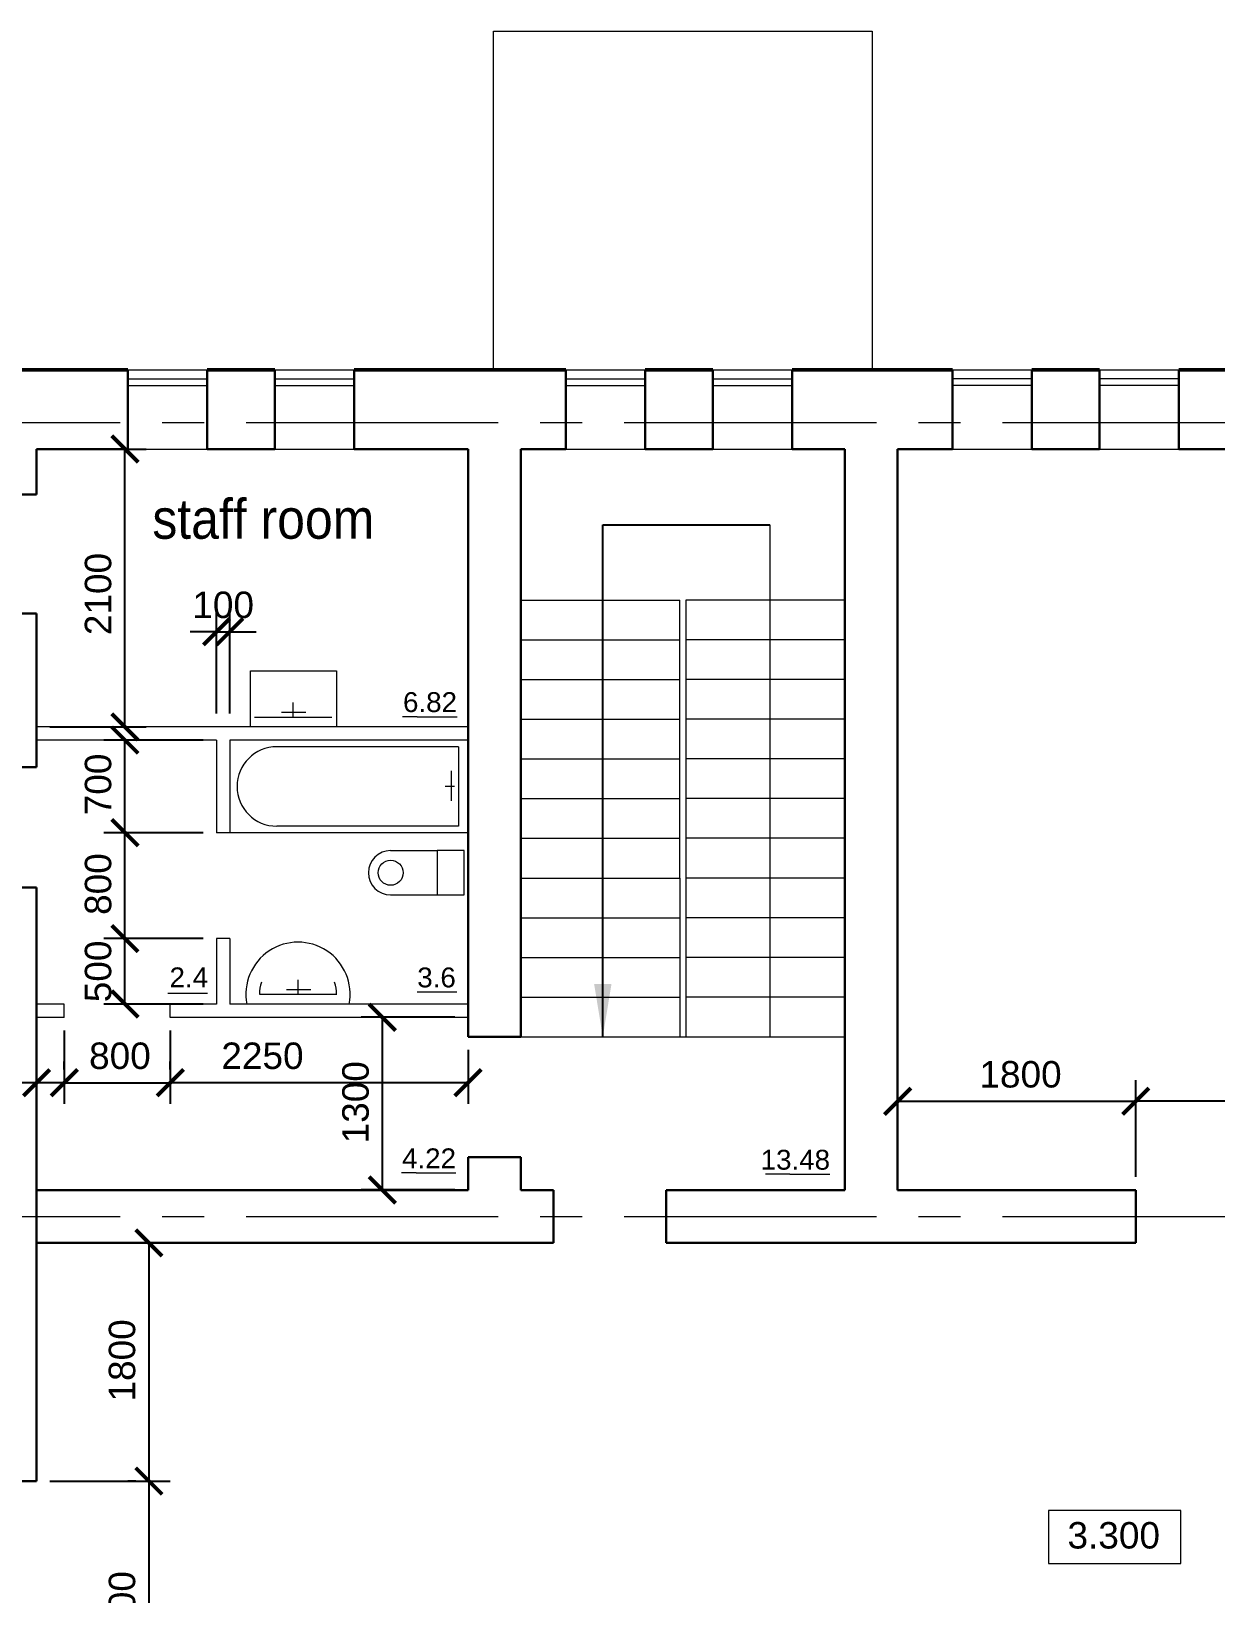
# Model space of a CAD drawing. Header units: millimetres. Extents: x -273 to 3634, y 3015 to 4572.
# Drawn here: x 2996.9 to 3086.4, y 3919.2 to 4037.3 of the extents above; entities that cross this region are included whole.
import ezdxf

# ---------------------------------------------------------------- set-up
doc = ezdxf.new("R2010")
doc.units = ezdxf.units.MM
doc.linetypes.add('CENTER2', pattern=[28.575, 19.05, -3.175, 3.175, -3.175])
doc.layers.add('@', color=250, linetype='Continuous', lineweight=60)
doc.styles.get("Standard").update_dxf_attribs({"font": 'arial.ttf', "height": 2})
doc.dimstyles.new('ISO-25', dxfattribs={"dimtxt": 2, "dimasz": 2, "dimexe": 1.6, "dimexo": 1, "dimgap": 1, "dimtad": 1, "dimdsep": 46, "dimtxsty": 'Standard', "dimblk": 'ARCHTICK', "dimcen": 2, "dimadec": 0, "dimazin": 0, "dimtfac": 1, "dimtmove": 0, "dimatfit": 3, "dimfxl": 1, "dimarcsym": 0})

# ---------------------------------------------------------------- blocks, each defined once
blk = doc.blocks.new('*D767')
at = {"layer": '@', "color": 0, "lineweight": -2, "transparency": 16777216}
blk.add_line((3399.43, 3947.68), (3416.87, 3947.68), dxfattribs=at)
blk.add_arc((3398.43, 3947.68), 16.84, 325.2223, 349.7777, dxfattribs=at)
at = {"layer": '@', "color": 0, "lineweight": 15, "transparency": 16777216}
for points in [[(3414.5, 3944.73), (3415.5, 3944.64), (3415.27, 3947.68)], [(3412.64, 3937.75), (3411.87, 3938.39), (3410.33, 3935.77)]]:
    blk.add_solid(points, dxfattribs=at)
at = {"layer": 'Defpoints', "color": 0, "lineweight": 15, "transparency": 16777216}
for p in [(2927.44, 3947.68), (3374.41, 3947.68), (3398.43, 3947.68), (3413.01, 3939.26), (3497.76, 3848.35)]:
    blk.add_point(p, dxfattribs=at)
at = {"layer": '@', "color": 0, "lineweight": 15, "transparency": 16777216, "insert": (3412.44, 3942.86), "char_height": 2, "attachment_point": 5, "rotation": 71.0262}
blk.add_mtext('45°', dxfattribs=at)
blk = doc.blocks.new('_ArchTick')
at = {"color": 0, "linetype": 'ByBlock', "lineweight": 15, "const_width": 0.15}
blk.add_lwpolyline([(-0.5, -0.5), (0.5, 0.5)], dxfattribs=at)
blk = doc.blocks.new('*D771')
at = {"layer": '@', "color": 0, "lineweight": -2, "transparency": 16777216}
for p, q in [((2998.43, 3945.68), (3007.42, 3945.68)), ((3005.82, 3945.68), (3005.82, 3927.68)), ((3004.82, 3927.68), (3004.22, 3927.68))]:
    blk.add_line(p, q, dxfattribs=at)
at = {"layer": 'Defpoints', "color": 0, "lineweight": 15, "transparency": 16777216}
for p in [(2997.43, 3945.68), (3005.82, 3927.68), (3005.82, 3927.68)]:
    blk.add_point(p, dxfattribs=at)
at = {"layer": '@', "color": 0, "lineweight": -2, "transparency": 16777216, "xscale": 2, "yscale": 2, "zscale": 2}
for p, rotation in [((3005.82, 3945.68), 90), ((3005.82, 3927.68), 270)]:
    blk.add_blockref('_ArchTick', p, dxfattribs=dict(at, rotation=rotation))
at = {"layer": '@', "color": 0, "lineweight": 15, "transparency": 16777216, "insert": (3003.8, 3936.8), "char_height": 2, "attachment_point": 5, "rotation": 90}
blk.add_mtext('1800', dxfattribs=at)
blk = doc.blocks.new('*D779')
at = {"layer": '@', "color": 0, "lineweight": -2, "transparency": 16777216}
for p, q in [((2998.33, 3927.68), (3007.42, 3927.68)), ((3005.82, 3927.68), (3005.82, 3907.68)), ((3004.82, 3907.68), (3004.22, 3907.68))]:
    blk.add_line(p, q, dxfattribs=at)
at = {"layer": 'Defpoints', "color": 0, "lineweight": 15, "transparency": 16777216}
for p in [(2997.33, 3927.68), (3005.82, 3907.68), (3005.82, 3907.68)]:
    blk.add_point(p, dxfattribs=at)
at = {"layer": '@', "color": 0, "lineweight": -2, "transparency": 16777216, "xscale": 2, "yscale": 2, "zscale": 2}
for p, rotation in [((3005.82, 3927.68), 90), ((3005.82, 3907.68), 270)]:
    blk.add_blockref('_ArchTick', p, dxfattribs=dict(at, rotation=rotation))
at = {"layer": '@', "color": 0, "lineweight": 15, "transparency": 16777216, "insert": (3003.8, 3917.77), "char_height": 2, "attachment_point": 5, "rotation": 90}
blk.add_mtext('2000', dxfattribs=at)
blk = doc.blocks.new('*D781')
at = {"layer": '@', "color": 0, "lineweight": -2, "transparency": 16777216}
for p, q in [((2997.33, 3961.73), (2997.33, 3956.19)), ((2999.43, 3958.79), (2999.43, 3959.39)), ((2997.33, 3957.79), (2988.88, 3957.79)), ((2999.43, 3957.79), (2997.33, 3957.79))]:
    blk.add_line(p, q, dxfattribs=at)
at = {"layer": 'Defpoints', "color": 0, "lineweight": 15, "transparency": 16777216}
for p in [(2997.33, 3962.73), (2999.43, 3957.79), (2999.43, 3957.79)]:
    blk.add_point(p, dxfattribs=at)
at = {"layer": '@', "color": 0, "lineweight": -2, "transparency": 16777216, "xscale": 2, "yscale": 2, "zscale": 2, "rotation": 180}
blk.add_blockref('_ArchTick', (2997.33, 3957.79), dxfattribs=at)
at = {"layer": '@', "color": 0, "lineweight": -2, "transparency": 16777216, "xscale": 2, "yscale": 2, "zscale": 2}
blk.add_blockref('_ArchTick', (2999.43, 3957.79), dxfattribs=at)
at = {"layer": '@', "color": 0, "lineweight": 15, "transparency": 16777216, "insert": (2992.11, 3959.81), "char_height": 2, "attachment_point": 5}
blk.add_mtext('200', dxfattribs=at)
blk = doc.blocks.new('*D794')
at = {"layer": '@', "color": 0, "lineweight": -2, "transparency": 16777216}
for p, q in [((3003.01, 3976.68), (3002.41, 3976.68)), ((3004.01, 3968.68), (3004.01, 3976.68)), ((3009.93, 3968.68), (3002.41, 3968.68))]:
    blk.add_line(p, q, dxfattribs=at)
at = {"layer": 'Defpoints', "color": 0, "lineweight": 15, "transparency": 16777216}
for p in [(3004.01, 3976.68), (3004.01, 3976.68), (3010.93, 3968.68)]:
    blk.add_point(p, dxfattribs=at)
at = {"layer": '@', "color": 0, "lineweight": -2, "transparency": 16777216, "xscale": 2, "yscale": 2, "zscale": 2}
for p, rotation in [((3004.01, 3976.68), 90), ((3004.01, 3968.68), 270)]:
    blk.add_blockref('_ArchTick', p, dxfattribs=dict(at, rotation=rotation))
at = {"layer": '@', "color": 0, "lineweight": 15, "transparency": 16777216, "insert": (3001.99, 3972.8), "char_height": 2, "attachment_point": 5, "rotation": 90}
blk.add_mtext('800', dxfattribs=at)
blk = doc.blocks.new('*D795')
at = {"layer": '@', "color": 0, "lineweight": -2, "transparency": 16777216}
for p, q in [((3009.93, 3983.68), (3002.41, 3983.68)), ((3004.01, 3976.68), (3004.01, 3983.68)), ((3009.93, 3976.68), (3002.41, 3976.68))]:
    blk.add_line(p, q, dxfattribs=at)
at = {"layer": 'Defpoints', "color": 0, "lineweight": 15, "transparency": 16777216}
for p in [(3004.01, 3983.68), (3010.93, 3983.68), (3010.93, 3976.68)]:
    blk.add_point(p, dxfattribs=at)
at = {"layer": '@', "color": 0, "lineweight": -2, "transparency": 16777216, "xscale": 2, "yscale": 2, "zscale": 2}
for p, rotation in [((3004.01, 3983.68), 90), ((3004.01, 3976.68), 270)]:
    blk.add_blockref('_ArchTick', p, dxfattribs=dict(at, rotation=rotation))
at = {"layer": '@', "color": 0, "lineweight": 15, "transparency": 16777216, "insert": (3001.99, 3980.33), "char_height": 2, "attachment_point": 5, "rotation": 90}
blk.add_mtext('700', dxfattribs=at)
blk = doc.blocks.new('*D796')
at = {"layer": '@', "color": 0, "lineweight": -2, "transparency": 16777216}
for p, q in [((3007.43, 3961.73), (3007.43, 3956.19)), ((3029.93, 3960.26), (3029.93, 3956.19)), ((3029.93, 3957.79), (3007.43, 3957.79))]:
    blk.add_line(p, q, dxfattribs=at)
at = {"layer": 'Defpoints', "color": 0, "lineweight": 15, "transparency": 16777216}
for p in [(3007.43, 3962.73), (3029.93, 3961.26), (3007.43, 3957.79)]:
    blk.add_point(p, dxfattribs=at)
at = {"layer": '@', "color": 0, "lineweight": -2, "transparency": 16777216, "xscale": 2, "yscale": 2, "zscale": 2, "rotation": 180}
blk.add_blockref('_ArchTick', (3007.43, 3957.79), dxfattribs=at)
at = {"layer": '@', "color": 0, "lineweight": -2, "transparency": 16777216, "xscale": 2, "yscale": 2, "zscale": 2}
blk.add_blockref('_ArchTick', (3029.93, 3957.79), dxfattribs=at)
at = {"layer": '@', "color": 0, "lineweight": 15, "transparency": 16777216, "insert": (3014.4, 3959.81), "char_height": 2, "attachment_point": 5}
blk.add_mtext('2250', dxfattribs=at)
blk = doc.blocks.new('*D797')
at = {"layer": '@', "color": 0, "lineweight": -2, "transparency": 16777216}
for p, q in [((3028.93, 3962.73), (3021.86, 3962.73)), ((3023.46, 3949.68), (3023.46, 3962.73)), ((3028.93, 3949.68), (3021.86, 3949.68))]:
    blk.add_line(p, q, dxfattribs=at)
at = {"layer": 'Defpoints', "color": 0, "lineweight": 15, "transparency": 16777216}
for p in [(3023.46, 3962.73), (3029.93, 3962.73), (3029.93, 3949.68)]:
    blk.add_point(p, dxfattribs=at)
at = {"layer": '@', "color": 0, "lineweight": -2, "transparency": 16777216, "xscale": 2, "yscale": 2, "zscale": 2}
for p, rotation in [((3023.46, 3962.73), 90), ((3023.46, 3949.68), 270)]:
    blk.add_blockref('_ArchTick', p, dxfattribs=dict(at, rotation=rotation))
at = {"layer": '@', "color": 0, "lineweight": 15, "transparency": 16777216, "insert": (3021.44, 3956.31), "char_height": 2, "attachment_point": 5, "rotation": 90}
blk.add_mtext('1300', dxfattribs=at)
blk = doc.blocks.new('*D798')
at = {"layer": '@', "color": 0, "lineweight": -2, "transparency": 16777216}
for p, q in [((2999.43, 3961.73), (2999.43, 3956.19)), ((3007.43, 3958.79), (3007.43, 3959.39)), ((2999.43, 3957.79), (3007.43, 3957.79))]:
    blk.add_line(p, q, dxfattribs=at)
at = {"layer": 'Defpoints', "color": 0, "lineweight": 15, "transparency": 16777216}
for p in [(2999.43, 3962.73), (3007.43, 3957.79), (3007.43, 3957.79)]:
    blk.add_point(p, dxfattribs=at)
at = {"layer": '@', "color": 0, "lineweight": -2, "transparency": 16777216, "xscale": 2, "yscale": 2, "zscale": 2, "rotation": 180}
blk.add_blockref('_ArchTick', (2999.43, 3957.79), dxfattribs=at)
at = {"layer": '@', "color": 0, "lineweight": -2, "transparency": 16777216, "xscale": 2, "yscale": 2, "zscale": 2}
blk.add_blockref('_ArchTick', (3007.43, 3957.79), dxfattribs=at)
at = {"layer": '@', "color": 0, "lineweight": 15, "transparency": 16777216, "insert": (3003.63, 3959.81), "char_height": 2, "attachment_point": 5}
blk.add_mtext('800', dxfattribs=at)
blk = doc.blocks.new('*D824')
at = {"layer": '@', "color": 0, "lineweight": -2, "transparency": 16777216}
for p, q in [((3003.01, 3968.68), (3002.41, 3968.68)), ((3004.01, 3963.73), (3004.01, 3968.68)), ((3009.93, 3963.73), (3002.41, 3963.73))]:
    blk.add_line(p, q, dxfattribs=at)
at = {"layer": 'Defpoints', "color": 0, "lineweight": 15, "transparency": 16777216}
for p in [(3004.01, 3968.68), (3004.01, 3968.68), (3010.93, 3963.73)]:
    blk.add_point(p, dxfattribs=at)
at = {"layer": '@', "color": 0, "lineweight": -2, "transparency": 16777216, "xscale": 2, "yscale": 2, "zscale": 2}
for p, rotation in [((3004.01, 3968.68), 90), ((3004.01, 3963.73), 270)]:
    blk.add_blockref('_ArchTick', p, dxfattribs=dict(at, rotation=rotation))
at = {"layer": '@', "color": 0, "lineweight": 15, "transparency": 16777216, "insert": (3001.99, 3966.2), "char_height": 2, "attachment_point": 5, "rotation": 90}
blk.add_mtext('500', dxfattribs=at)
blk = doc.blocks.new('*D825')
at = {"layer": '@', "color": 0, "lineweight": -2, "transparency": 16777216}
for p, q in [((2998.33, 4005.68), (3005.61, 4005.68)), ((3004.01, 3984.68), (3004.01, 4005.68)), ((2998.33, 3984.68), (3005.61, 3984.68))]:
    blk.add_line(p, q, dxfattribs=at)
at = {"layer": 'Defpoints', "color": 0, "lineweight": 15, "transparency": 16777216}
for p in [(2997.33, 4005.68), (3004.01, 4005.68), (2997.33, 3984.68)]:
    blk.add_point(p, dxfattribs=at)
at = {"layer": '@', "color": 0, "lineweight": -2, "transparency": 16777216, "xscale": 2, "yscale": 2, "zscale": 2}
for p, rotation in [((3004.01, 4005.68), 90), ((3004.01, 3984.68), 270)]:
    blk.add_blockref('_ArchTick', p, dxfattribs=dict(at, rotation=rotation))
at = {"layer": '@', "color": 0, "lineweight": 15, "transparency": 16777216, "insert": (3001.99, 3994.72), "char_height": 2, "attachment_point": 5, "rotation": 90}
blk.add_mtext('2100', dxfattribs=at)
blk = doc.blocks.new('*D826')
at = {"layer": '@', "color": 0, "lineweight": -2, "transparency": 16777216}
for p, q in [((3010.93, 3985.68), (3010.93, 3993.47)), ((3011.93, 3985.68), (3011.93, 3993.47)), ((3010.93, 3991.87), (3008.93, 3991.87)), ((3010.93, 3991.87), (3011.93, 3991.87)), ((3011.93, 3991.87), (3013.93, 3991.87))]:
    blk.add_line(p, q, dxfattribs=at)
at = {"layer": 'Defpoints', "color": 0, "lineweight": 15, "transparency": 16777216}
for p in [(3011.93, 3991.87), (3010.93, 3984.68), (3011.93, 3984.68)]:
    blk.add_point(p, dxfattribs=at)
at = {"layer": '@', "color": 0, "lineweight": -2, "transparency": 16777216, "xscale": 2, "yscale": 2, "zscale": 2}
blk.add_blockref('_ArchTick', (3010.93, 3991.87), dxfattribs=at)
at = {"layer": '@', "color": 0, "lineweight": -2, "transparency": 16777216, "xscale": 2, "yscale": 2, "zscale": 2, "rotation": 180}
blk.add_blockref('_ArchTick', (3011.93, 3991.87), dxfattribs=at)
at = {"layer": '@', "color": 0, "lineweight": 15, "transparency": 16777216, "insert": (3011.43, 3993.89), "char_height": 2, "attachment_point": 5}
blk.add_mtext('100', dxfattribs=at)
blk = doc.blocks.new('*D827')
at = {"layer": '@', "color": 0, "lineweight": -2, "transparency": 16777216}
for p, q in [((3062.38, 3950.68), (3062.38, 3957.98)), ((3080.38, 3950.68), (3080.38, 3957.98)), ((3062.38, 3956.38), (3080.38, 3956.38))]:
    blk.add_line(p, q, dxfattribs=at)
at = {"layer": 'Defpoints', "color": 0, "lineweight": 15, "transparency": 16777216}
for p in [(3080.38, 3956.38), (3062.38, 3949.68), (3080.38, 3949.68)]:
    blk.add_point(p, dxfattribs=at)
at = {"layer": '@', "color": 0, "lineweight": -2, "transparency": 16777216, "xscale": 2, "yscale": 2, "zscale": 2, "rotation": 180}
blk.add_blockref('_ArchTick', (3062.38, 3956.38), dxfattribs=at)
at = {"layer": '@', "color": 0, "lineweight": -2, "transparency": 16777216, "xscale": 2, "yscale": 2, "zscale": 2}
blk.add_blockref('_ArchTick', (3080.38, 3956.38), dxfattribs=at)
at = {"layer": '@', "color": 0, "lineweight": 15, "transparency": 16777216, "insert": (3071.67, 3958.41), "char_height": 2, "attachment_point": 5}
blk.add_mtext('1800', dxfattribs=at)
blk = doc.blocks.new('*D904')
at = {"layer": '@', "color": 0, "lineweight": -2, "transparency": 16777216}
for p, q in [((3080.38, 3957.38), (3080.38, 3957.98)), ((3100.38, 3950.68), (3100.38, 3957.98)), ((3100.38, 3956.38), (3080.38, 3956.38))]:
    blk.add_line(p, q, dxfattribs=at)
at = {"layer": 'Defpoints', "color": 0, "lineweight": 15, "transparency": 16777216}
for p in [(3080.38, 3956.38), (3080.38, 3956.38), (3100.38, 3949.68)]:
    blk.add_point(p, dxfattribs=at)
at = {"layer": '@', "color": 0, "lineweight": -2, "transparency": 16777216, "xscale": 2, "yscale": 2, "zscale": 2, "rotation": 180}
blk.add_blockref('_ArchTick', (3080.38, 3956.38), dxfattribs=at)
at = {"layer": '@', "color": 0, "lineweight": -2, "transparency": 16777216, "xscale": 2, "yscale": 2, "zscale": 2}
blk.add_blockref('_ArchTick', (3100.38, 3956.38), dxfattribs=at)
at = {"layer": '@', "color": 0, "lineweight": 15, "transparency": 16777216, "insert": (3090.52, 3958.41), "char_height": 2, "attachment_point": 5}
blk.add_mtext('2000', dxfattribs=at)

msp = doc.modelspace()

# ---------------------------------------------------------------- linework, layer by layer
at = {"layer": '@', "color": 0, "lineweight": 15}
for p, q in [((3031.85, 4011.676), (3031.85, 4037.253)), ((3031.85, 4037.253), (3060.473, 4037.253)), ((3060.473, 4037.253), (3060.473, 4011.676)), ((3004.229, 4011.676), (3010.229, 4011.676)), ((3015.329, 4011.676), (3021.329, 4011.676)), ((3037.317, 4011.676), (3043.317, 4011.676)), ((3048.417, 4011.676), (3054.417, 4011.676)), ((3066.53, 4011.676), (3072.53, 4011.676)), ((3077.63, 4011.676), (3083.63, 4011.676)), ((3004.229, 4010.976), (3010.229, 4010.976)), ((3004.229, 4010.476), (3010.229, 4010.476)), ((3015.329, 4010.976), (3021.329, 4010.976)), ((3015.329, 4010.476), (3021.329, 4010.476)), ((3037.317, 4010.976), (3043.317, 4010.976)), ((3037.317, 4010.476), (3043.317, 4010.476)), ((3048.417, 4010.976), (3054.417, 4010.976)), ((3048.417, 4010.476), (3054.417, 4010.476)), ((3072.53, 4010.976), (3066.53, 4010.976)), ((3072.53, 4010.476), (3066.53, 4010.476)), ((3083.63, 4010.976), (3077.63, 4010.976)), ((3083.63, 4010.476), (3077.63, 4010.476)), ((3004.229, 4005.676), (3010.229, 4005.676)), ((3015.329, 4005.676), (3021.329, 4005.676)), ((3037.317, 4005.676), (3043.317, 4005.676)), ((3048.417, 4005.676), (3054.417, 4005.676)), ((3066.53, 4005.676), (3072.53, 4005.676)), ((3077.63, 4005.676), (3083.63, 4005.676)), ((3052.728, 3999.956), (3052.728, 3961.257)), ((3033.929, 3994.257), (3045.929, 3994.257)), ((3045.929, 3973.257), (3045.929, 3994.257)), ((3058.385, 3994.257), (3046.385, 3994.257)), ((3046.385, 3994.257), (3046.385, 3973.257)), ((3033.929, 3991.257), (3045.929, 3991.257)), ((3058.385, 3991.257), (3046.385, 3991.257)), ((3013.487, 3988.903), (3019.984, 3988.903)), ((3013.487, 3984.676), (3013.487, 3988.903)), ((3019.984, 3988.903), (3019.984, 3984.676)), ((3033.929, 3988.257), (3045.929, 3988.257)), ((3058.385, 3988.257), (3046.385, 3988.257)), ((3015.833, 3985.785), (3017.677, 3985.785)), ((3016.707, 3985.424), (3016.707, 3986.521)), ((3029.929, 3984.676), (2997.329, 3984.676)), ((3013.789, 3985.424), (3019.632, 3985.424)), ((3026.077, 3985.451), (3024.991, 3985.451)), ((3026.077, 3985.451), (3029.097, 3985.451)), ((3033.929, 3985.257), (3045.929, 3985.257)), ((3058.385, 3985.257), (3046.385, 3985.257)), ((3010.929, 3983.676), (2997.329, 3983.676)), ((3010.929, 3983.676), (3010.929, 3976.676)), ((3029.929, 3983.676), (3011.929, 3983.676)), ((3011.929, 3983.676), (3011.929, 3976.676)), ((3029.218, 3983.176), (3015.48, 3983.176)), ((3029.218, 3983.176), (3029.218, 3977.176)), ((3033.929, 3982.257), (3045.929, 3982.257)), ((3058.385, 3982.257), (3046.385, 3982.257)), ((3028.668, 3981.358), (3028.668, 3979.095)), ((3028.209, 3980.189), (3028.9, 3980.189)), ((3033.929, 3979.257), (3045.929, 3979.257)), ((3058.385, 3979.257), (3046.385, 3979.257)), ((3011.929, 3976.676), (3010.929, 3976.676)), ((3029.929, 3976.676), (3011.929, 3976.676)), ((3029.218, 3977.176), (3015.48, 3977.176)), ((3033.929, 3976.257), (3045.929, 3976.257)), ((3058.385, 3976.257), (3046.385, 3976.257)), ((3024.084, 3975.332), (3027.595, 3975.332)), ((3029.636, 3975.332), (3027.595, 3975.332)), ((3027.595, 3975.332), (3027.595, 3971.979)), ((3029.636, 3971.979), (3029.636, 3975.332)), ((3033.929, 3973.257), (3045.929, 3973.257)), ((3045.929, 3973.257), (3045.929, 3961.257)), ((3058.385, 3973.257), (3046.385, 3973.257)), ((3046.385, 3973.257), (3046.385, 3961.257)), ((3024.084, 3971.979), (3027.595, 3971.979)), ((3027.595, 3971.979), (3029.636, 3971.979)), ((3033.929, 3970.257), (3045.929, 3970.257)), ((3058.385, 3970.257), (3046.385, 3970.257)), ((3010.929, 3968.676), (3010.929, 3963.727)), ((3011.929, 3968.676), (3010.929, 3968.676)), ((3011.929, 3968.676), (3011.929, 3963.727)), ((3033.929, 3967.257), (3045.929, 3967.257)), ((3058.385, 3967.257), (3046.385, 3967.257)), ((3017.085, 3964.476), (3017.085, 3965.573)), ((3007.239, 3964.544), (3010.258, 3964.544)), ((3014.167, 3964.476), (3020.01, 3964.476)), ((3016.211, 3964.837), (3018.055, 3964.837)), ((3026.076, 3964.65), (3029.095, 3964.65)), ((3033.929, 3964.257), (3045.929, 3964.257)), ((3058.385, 3964.257), (3046.385, 3964.257)), ((2999.429, 3963.727), (2997.329, 3963.727)), ((2999.429, 3962.727), (2999.429, 3963.727)), ((3007.429, 3962.727), (3007.429, 3963.727)), ((3010.929, 3963.727), (3007.429, 3963.727)), ((3029.929, 3963.727), (3011.929, 3963.727)), ((2999.429, 3962.727), (2997.329, 3962.727)), ((3029.929, 3962.727), (3007.429, 3962.727)), ((3033.929, 3961.257), (3058.385, 3961.257)), ((3026.001, 3950.971), (3024.914, 3950.971)), ((3026.001, 3950.971), (3029.02, 3950.971)), ((3053.148, 3950.865), (3052.396, 3950.865)), ((3054.235, 3950.865), (3053.148, 3950.865)), ((3054.235, 3950.865), (3057.254, 3950.865)), ((3083.775, 3925.454), (3073.775, 3925.454)), ((3073.775, 3925.454), (3073.775, 3921.454)), ((3083.775, 3921.454), (3083.775, 3925.454)), ((3073.775, 3921.454), (3083.775, 3921.454))]:
    msp.add_line(p, q, dxfattribs=at)
at = {"layer": '@', "color": 0, "lineweight": 50}
for p, q in [((2986.629, 4011.676), (3004.229, 4011.676)), ((3010.229, 4011.676), (3015.329, 4011.676)), ((3021.329, 4011.676), (3037.317, 4011.676)), ((3043.317, 4011.676), (3048.417, 4011.676)), ((3054.417, 4011.676), (3066.53, 4011.676)), ((3072.53, 4011.676), (3077.63, 4011.676)), ((3083.63, 4011.676), (3094.034, 4011.676))]:
    msp.add_line(p, q, dxfattribs=at)
at = {"layer": '@', "color": 0, "lineweight": 30}
for p, q in [((3004.229, 4011.676), (3004.229, 4005.676)), ((3010.229, 4011.676), (3010.229, 4005.676)), ((3015.329, 4011.676), (3015.329, 4005.676)), ((3021.329, 4011.676), (3021.329, 4005.676)), ((3037.317, 4011.676), (3037.317, 4005.676)), ((3043.317, 4011.676), (3043.317, 4005.676)), ((3048.417, 4011.676), (3048.417, 4005.676)), ((3054.417, 4011.676), (3054.417, 4005.676)), ((3066.53, 4011.676), (3066.53, 4005.676)), ((3072.53, 4011.676), (3072.53, 4005.676)), ((3077.63, 4011.676), (3077.63, 4005.676)), ((3083.63, 4011.676), (3083.63, 4005.676)), ((3004.229, 4005.676), (2997.329, 4005.676)), ((2997.329, 4002.239), (2997.329, 4005.676)), ((3015.329, 4005.676), (3010.229, 4005.676)), ((3029.929, 4005.676), (3021.329, 4005.676)), ((3029.929, 4005.676), (3029.929, 3961.257)), ((3033.929, 4005.676), (3033.929, 3961.257)), ((3037.317, 4005.676), (3033.929, 4005.676)), ((3048.417, 4005.676), (3043.317, 4005.676)), ((3058.385, 4005.676), (3054.417, 4005.676)), ((3058.385, 4005.676), (3058.385, 3959.976)), ((3062.385, 4005.676), (3062.385, 3959.976)), ((3066.53, 4005.676), (3062.385, 4005.676)), ((3077.63, 4005.676), (3072.53, 4005.676)), ((3094.034, 4005.676), (3083.63, 4005.676)), ((2993.529, 4002.239), (2997.329, 4002.239)), ((2993.529, 3993.239), (2997.329, 3993.239)), ((2997.329, 3981.639), (2997.329, 3993.239)), ((2993.529, 3981.639), (2997.329, 3981.639)), ((2993.529, 3972.539), (2997.329, 3972.539)), ((2997.329, 3927.676), (2997.329, 3972.539)), ((3029.929, 3961.257), (3033.929, 3961.257)), ((3058.385, 3959.976), (3058.385, 3949.676)), ((3062.385, 3959.976), (3062.385, 3949.676)), ((3029.929, 3952.157), (3029.929, 3949.676)), ((3029.929, 3952.157), (3033.929, 3952.157)), ((3033.929, 3952.157), (3033.929, 3949.676)), ((2997.429, 3949.676), (3029.929, 3949.676)), ((3033.929, 3949.676), (3036.381, 3949.676)), ((3036.381, 3945.676), (3036.381, 3949.676)), ((3058.385, 3949.676), (3044.91, 3949.676)), ((3044.91, 3949.676), (3044.91, 3945.676)), ((3062.385, 3949.676), (3080.385, 3949.676)), ((3080.385, 3949.676), (3080.385, 3945.676)), ((2997.429, 3945.676), (3036.381, 3945.676)), ((3080.385, 3945.676), (3044.91, 3945.676)), ((2993.529, 3927.676), (2997.329, 3927.676))]:
    msp.add_line(p, q, dxfattribs=at)
at = {"layer": '@', "color": 0, "linetype": 'CENTER2', "lineweight": 15}
for p, q in [((2927.438, 4007.676), (3313.173, 4007.676)), ((2927.438, 3947.676), (3374.415, 3947.676))]:
    msp.add_line(p, q, dxfattribs=at)
at = {"layer": '@', "color": 0, "lineweight": 15}
msp.add_circle((3024.084, 3973.655), 0.945, dxfattribs=at)
for centre, radius, start, end in [((3015.48, 3980.176), 3, 90, 270), ((3024.084, 3973.655), 1.676, 90, 270), ((3017.085, 3964.476), 3.935, 349.04129, 190.95871), ((3017.085, 3964.476), 2.918, 161.61603, 180), ((3017.085, 3964.476), 2.918, 0, 18.38397)]:
    msp.add_arc(centre, radius, start, end, dxfattribs=at)

# ---------------------------------------------------------------- texts
at = {"layer": '@', "color": 0, "lineweight": 15, "width": 0.9}
msp.add_text('staff room', height=3, dxfattribs=at).set_placement((3006.081, 3998.897))
at = {"layer": '@', "color": 0, "lineweight": 15}
for s, height, p in [('6.82', 1.5, (3025.019, 3985.801)), ('2.4', 1.5, (3007.378, 3964.999)), ('3.6', 1.5, (3026.094, 3964.993)), ('4.22', 1.5, (3024.943, 3951.322)), ('13.48', 1.5, (3052.037, 3951.216)), ('3.300', 2, (3075.218, 3922.582))]:
    msp.add_text(s, height=height, dxfattribs=at).set_placement(p)

# ---------------------------------------------------------------- dimensions: what is measured, and where the dimension line sits
for base, p1, p2, text, picture, middle in [((3004.013, 4005.676), (2997.329, 3984.676), (2997.329, 4005.676), '2100', '*D825', (3004.013, 3994.72)), ((3004.013, 3983.676), (3010.929, 3976.676), (3010.929, 3983.676), '700', '*D795', (3004.013, 3980.328)), ((3004.013, 3976.676), (3010.929, 3968.676), (3004.013, 3976.676), '800', '*D794', (3004.013, 3972.802)), ((3004.013, 3968.676), (3010.929, 3963.727), (3004.013, 3968.676), '500', '*D824', (3004.013, 3966.202)), ((3023.464, 3962.727), (3029.929, 3949.676), (3029.929, 3962.727), '1300', '*D797', (3023.464, 3956.311)), ((3005.817, 3927.676), (2997.429, 3945.676), (3005.817, 3927.676), '1800', '*D771', (3005.817, 3936.803)), ((3005.817, 3907.676), (2997.329, 3927.676), (3005.817, 3907.676), '2000', '*D779', (3005.817, 3917.77))]:
    dim = msp.add_linear_dim(base=base, p1=p1, p2=p2, angle=90, text=text, dimstyle='ISO-25', dxfattribs=at)
    dim.commit()
    dim.dimension.update_dxf_attribs({"geometry": picture, "text_midpoint": middle, "dimtype": 160})
for base, p1, p2, text, picture, middle in [((3011.929, 3991.869), (3010.929, 3984.676), (3011.929, 3984.676), '100', '*D826', (3011.429, 3991.869)), ((2999.429, 3957.794), (2997.329, 3962.727), (2999.429, 3957.794), '200', '*D781', (2992.106, 3957.794)), ((3007.429, 3957.794), (2999.429, 3962.727), (3007.429, 3957.794), '800', '*D798', (3003.628, 3957.794)), ((3007.429, 3957.794), (3029.929, 3961.257), (3007.429, 3962.727), '2250', '*D796', (3014.396, 3957.794)), ((3080.385, 3956.385), (3062.385, 3949.676), (3080.385, 3949.676), '1800', '*D827', (3071.672, 3956.385)), ((3080.385, 3956.385), (3100.385, 3949.676), (3080.385, 3956.385), '2000', '*D904', (3090.523, 3956.385))]:
    dim = msp.add_linear_dim(base=base, p1=p1, p2=p2, text=text, dimstyle='ISO-25', dxfattribs=at)
    dim.commit()
    dim.dimension.update_dxf_attribs({"geometry": picture, "text_midpoint": middle, "dimtype": 160})
dim = msp.add_angular_dim_2l(base=(3413.01, 3939.257), line1=((3398.429, 3947.676), (3497.757, 3848.348)), line2=((2927.438, 3947.676), (3374.415, 3947.676)), dimstyle='ISO-25', override={"dimasz": 3, "dimsah": 1}, dxfattribs=at)
dim.commit()
dim.dimension.update_dxf_attribs({"geometry": '*D767', "text_midpoint": (3414.351, 3942.202), "dimtype": 162})

# ---------------------------------------------------------------- leaders
msp.add_leader([(3040.112, 3961.257), (3040.112, 3999.956), (3052.728, 3999.956)], dimstyle='ISO-25', override={"dimasz": 4, "dimgap": 1, "dimtad": 0}, dxfattribs=at)

doc.saveas('drawing.dxf')
